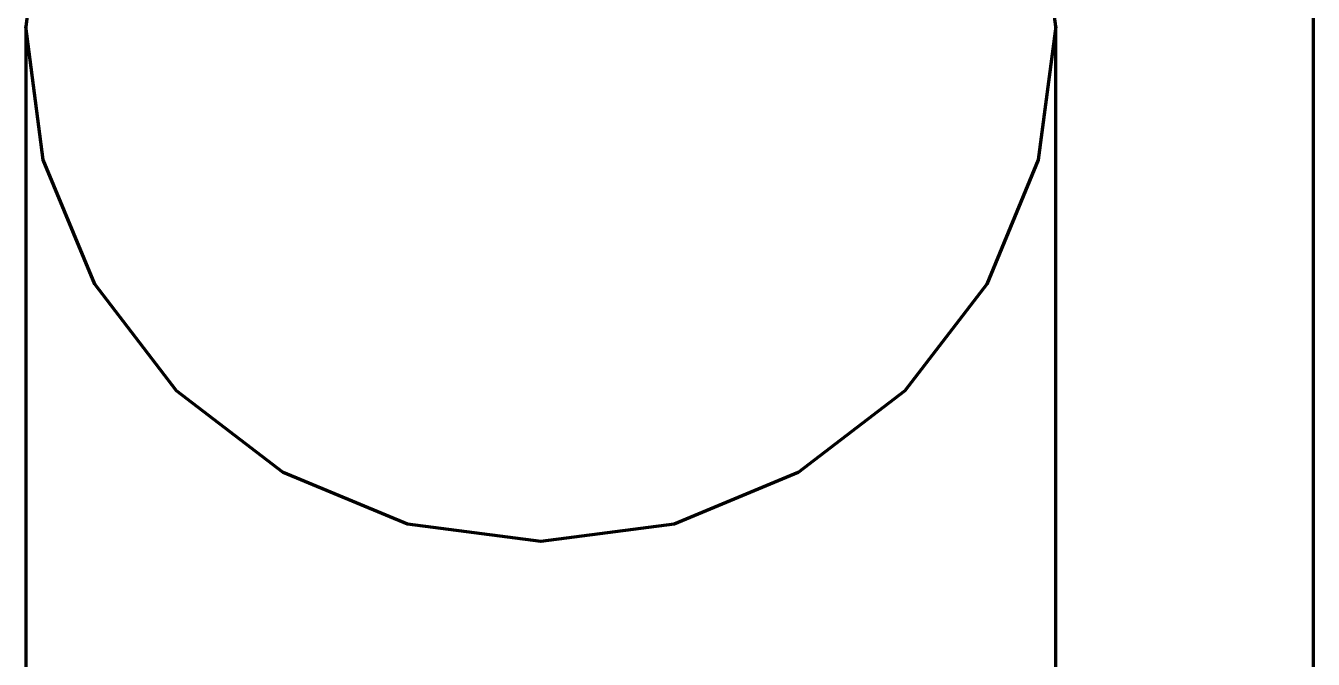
# Model space of a CAD drawing. Header units: millimetres. Extents: x 0 to 2382, y 0 to 420.
# Drawn here: x 124.5 to 125, y 110.234 to 110.48 of the extents above; entities that cross this region are included whole.
import ezdxf

# ---------------------------------------------------------------- set-up
doc = ezdxf.new("R2010")
doc.units = ezdxf.units.MM
doc.linetypes.add('IRAM-E-TRAZOS', pattern=[5, 4, -1])
doc.layers.add('01-VISIBLE', color=7, linetype='CONTINUOUS', lineweight=70)
doc.layers.add('02-OCULTA', color=4, linetype='IRAM-E-TRAZOS', lineweight=35)

msp = doc.modelspace()

# ---------------------------------------------------------------- linework, layer by layer
at = {"layer": '01-VISIBLE'}
for points in [[(124.7, 110.68), (124.64824, 110.67318), (124.6, 110.6532), (124.55857, 110.62143), (124.5268, 110.58), (124.50682, 110.53176), (124.5, 110.48)], [(124.9, 110.48), (124.89319, 110.53176), (124.87321, 110.58), (124.84142, 110.62142), (124.8, 110.65321), (124.75176, 110.67318), (124.7, 110.68)], [(125, 110.5), (125, 110.45), (125, 110.4), (125, 110.35), (125, 110.3), (125, 110.25), (125, 110.2), (125, 110.15), (125, 110.1), (125, 110.05), (125, 110)], [(124.9, 110.48), (124.89318, 110.42824), (124.87321, 110.38), (124.84142, 110.33858), (124.8, 110.30679), (124.75176, 110.28681), (124.7, 110.28), (124.64824, 110.28681), (124.6, 110.30679), (124.55858, 110.33858), (124.52679, 110.38), (124.50681, 110.42824), (124.5, 110.48)], [(124.5, 110.48), (124.5, 110.42947), (124.5, 110.37895), (124.5, 110.32842), (124.5, 110.27789), (124.5, 110.22737), (124.5, 110.17684), (124.5, 110.12632), (124.5, 110.07579), (124.5, 110.02526), (124.5, 109.97474), (124.5, 109.92421), (124.5, 109.87368), (124.5, 109.82316), (124.5, 109.77263), (124.5, 109.72211), (124.5, 109.67158), (124.5, 109.62105), (124.5, 109.57053), (124.5, 109.52)], [(124.5, 110.48), (124.5, 110.42667), (124.5, 110.37333), (124.5, 110.32), (124.5, 110.26667), (124.5, 110.21333), (124.5, 110.16), (124.5, 110.10667), (124.5, 110.05333), (124.5, 110)], [(124.9, 109.52), (124.9, 109.57053), (124.9, 109.62105), (124.9, 109.67158), (124.9, 109.72211), (124.9, 109.77263), (124.9, 109.82316), (124.9, 109.87368), (124.9, 109.92421), (124.9, 109.97474), (124.9, 110.02526), (124.9, 110.07579), (124.9, 110.12632), (124.9, 110.17684), (124.9, 110.22737), (124.9, 110.27789), (124.9, 110.32842), (124.9, 110.37895), (124.9, 110.42947), (124.9, 110.48)], [(124.9, 110), (124.9, 110.05333), (124.9, 110.10667), (124.9, 110.16), (124.9, 110.21333), (124.9, 110.26667), (124.9, 110.32), (124.9, 110.37333), (124.9, 110.42667), (124.9, 110.48)]]:
    msp.add_lwpolyline(points, dxfattribs=at)
at = {"layer": '02-OCULTA'}
for points in [[(125, 109.74615), (125, 109.79692), (125, 109.84769), (125, 109.89846), (125, 109.94923), (125, 110), (125, 110.05077), (125, 110.10154), (125, 110.15231), (125, 110.20308), (125, 110.25385), (125, 110.30462), (125, 110.35538), (125, 110.40615), (125, 110.45692), (125, 110.50769)], [(125, 110.50769), (125, 110.45692), (125, 110.40615), (125, 110.35538), (125, 110.30462), (125, 110.25385), (125, 110.20308), (125, 110.15231), (125, 110.10154), (125, 110.05077), (125, 110)], [(125, 109.75), (125, 109.8), (125, 109.85), (125, 109.9), (125, 109.95), (125, 110), (125, 110.05), (125, 110.1), (125, 110.15), (125, 110.2), (125, 110.25), (125, 110.3), (125, 110.35), (125, 110.4), (125, 110.45), (125, 110.5)]]:
    msp.add_lwpolyline(points, dxfattribs=at)

doc.saveas('drawing.dxf')
